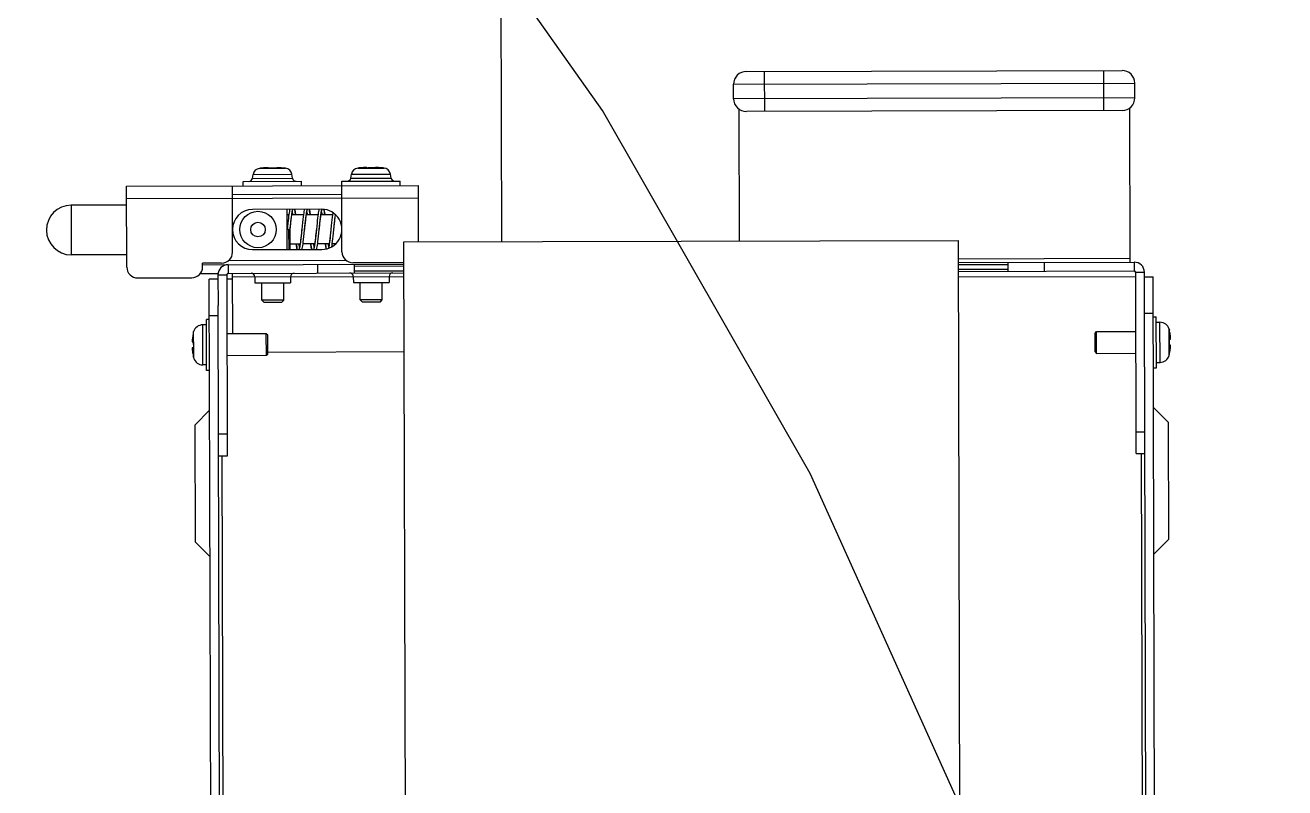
# Model space of a CAD drawing. Extents: x 100 to 738, y -85 to 470.
# Drawn here: x 642.312 to 642.4847, y 462.9237 to 463.0283 of the extents above; entities that cross this region are included whole.
import ezdxf

# ---------------------------------------------------------------- set-up
doc = ezdxf.new("R2010")
doc.units = 0
doc.linetypes.add('HIDDEN', pattern=[0.375, 0.25, -0.125])
doc.layers.get('0').update_dxf_attribs({"linetype": 'CONTINUOUS'})
doc.layers.add('A102', color=2, linetype='CONTINUOUS')
doc.layers.add('TAA', color=2, linetype='CONTINUOUS')

# ---------------------------------------------------------------- blocks, each defined once
blk = doc.blocks.new('G$C31A0D7E1')
at = {"linetype": 'HIDDEN'}
blk.add_line((0.6957007699875235, 0.9238241152889248), (0.6957007699875235, 1.322168096309144), dxfattribs=at)
for p, q in [((0.7171358195310745, 0.9386674481821369), (0.7500145999181881, 0.9386674481821369)), ((0.7187318768314648, 0.9351561221213756), (0.7187318768314648, 0.9386674481821369)), ((0.7484185426179428, 0.9351561221213756), (0.7484185426179428, 0.9386674481821369)), ((0.7160185794208447, 0.9362733622316238), (0.7160185794208447, 0.9375502080718977)), ((0.7160185794208447, 0.9375502080718977), (0.7511318400284179, 0.9375502080718977)), ((0.7511318400284179, 0.9362733622316238), (0.7511318400284179, 0.9375502080718977)), ((0.7511318400284179, 0.9362733622316238), (0.7160185794208447, 0.9362733622316238)), ((0.7164973966110053, 0.9238241152889248), (0.7164973966110053, 0.9353633212671454)), ((0.7500145999181881, 0.9351561221213756), (0.7171358195310745, 0.9351561221213756)), ((0.7506530228384023, 0.9353633212671454), (0.7506530228384023, 0.9218769253825055)), ((0.6738781977313258, 0.9294209311172245), (0.6739374901165452, 0.9297715394177629)), ((0.6738781977313258, 0.9294209311172245), (0.6773984617129888, 0.9294209311172245)), ((0.6739374901165452, 0.9297715394177629), (0.6773391693284952, 0.9297715394177629)), ((0.6744904497862825, 0.9302989053128367), (0.6745596856737457, 0.9303070090710474)), ((0.6744904497862825, 0.9302989053128367), (0.6767862096578869, 0.9302989053128367)), ((0.6745628506484039, 0.9303020117425662), (0.6745596856737457, 0.9303070090710474)), ((0.6767169737711495, 0.9303070090710474), (0.6767138087959107, 0.9303020117425662)), ((0.6767862096578869, 0.9302989053128367), (0.6767169737711495, 0.9303070090710474)), ((0.6773984617129888, 0.9294209311172245), (0.6773391693284952, 0.9297715394177629)), ((0.6824969071532018, 0.9294209311172245), (0.6825561995384212, 0.9297715394177629)), ((0.6824969071532018, 0.9294209311172245), (0.6860171711348647, 0.9294209311172245)), ((0.6825561995384212, 0.9297715394177629), (0.6859578787503712, 0.9297715394177629)), ((0.6831091592081586, 0.9302989053128367), (0.6831783950956218, 0.9303070090710474)), ((0.6831091592081586, 0.9302989053128367), (0.6854049190797629, 0.9302989053128367)), ((0.6831815600702799, 0.9303020117425662), (0.6831783950956218, 0.9303070090710474)), ((0.6853356831930256, 0.9303070090710474), (0.6853325182177868, 0.9303020117425662)), ((0.6854049190797629, 0.9302989053128367), (0.6853356831930256, 0.9303070090710474)), ((0.6860171711348647, 0.9294209311172245), (0.6859578787503712, 0.9297715394177629)), ((0.6628698713193968, 0.9216853985064666), (0.6628698713193968, 0.9287718929199954)), ((0.6628698713193968, 0.9287718929199954), (0.6884067881249178, 0.9287718929199954)), ((0.672127003661342, 0.9229622443467405), (0.672127003661342, 0.9287718929199954)), ((0.6730846380415181, 0.9287718929199954), (0.6730846380415181, 0.929154946672082)), ((0.6730846380415181, 0.929154946672082), (0.6781920214026514, 0.929154946672082)), ((0.6781920214026514, 0.9287718929199954), (0.6781920214026514, 0.929154946672082)), ((0.6817033474633942, 0.9287718929199954), (0.6817033474633942, 0.929154946672082)), ((0.6817033474633942, 0.929154946672082), (0.6868107308245273, 0.929154946672082)), ((0.6817033474633942, 0.9229622443467405), (0.6817033474633942, 0.9287718929199954)), ((0.6868107308245273, 0.9287718929199954), (0.6868107308245273, 0.929154946672082)), ((0.6884067881249178, 0.9238241152889248), (0.6884067881249178, 0.9287718929199954)), ((0.6580178571262911, 0.9271119933276343), (0.6580178571262911, 0.9227707174721174)), ((0.6628698713193968, 0.9271119933276343), (0.6580178571262911, 0.9271119933276343)), ((0.6628698713193968, 0.9276865739557603), (0.6884067881249178, 0.9276865739557603)), ((0.672127003661342, 0.9280057854158307), (0.6817033474633942, 0.9280057854158307)), ((0.6799476844330953, 0.9266970184295534), (0.673882666691786, 0.9266970184295534)), ((0.676915175562368, 0.9231856923687921), (0.676915175562368, 0.9266970184295534)), ((0.6770635098186712, 0.9262182012394468), (0.676915175562368, 0.9262182012394468)), ((0.6783402345424474, 0.9262182012394468), (0.6773199645334353, 0.9262182012394468)), ((0.6796171894182013, 0.9262182012394468), (0.678596793790418, 0.9262182012394468)), ((0.6808940358423157, 0.9262182012394468), (0.679873629701798, 0.9262182012394468)), ((0.6799561545750762, 0.926669217653008), (0.6799641503262521, 0.9266953970346589)), ((0.6809208923069086, 0.9264022823272966), (0.6809135863234655, 0.9263569683878325)), ((0.6771705447303957, 0.9249413553991633), (0.676915175562368, 0.9249413553991633)), ((0.6770428601463819, 0.9249413553991633), (0.6770428601463819, 0.9231856923687921)), ((0.6771705447303957, 0.9231856923687921), (0.6771705447303957, 0.9249413553991633)), ((0.6871299422846345, 0.9238241152889248), (0.7356500842151097, 0.9238241152889248)), ((0.6871299422846345, 0.7616648495433865), (0.6871299422846345, 0.9238239593200802)), ((0.7356500842151097, 0.7616648495433865), (0.7356500842151097, 0.9238239593200802)), ((0.6628698713193968, 0.9227707174706928), (0.6580178571262911, 0.9227707174706928)), ((0.673882666691786, 0.9231856923687921), (0.6799476844330953, 0.9231856923687921)), ((0.6780426881982285, 0.9236645095588893), (0.6771705447303957, 0.9236645095588893)), ((0.6793195340434472, 0.9236645095588893), (0.6782991815240877, 0.9236645095588893)), ((0.6805964110025683, 0.9236645095588893), (0.6795758684601128, 0.9236645095588893)), ((0.6805548532463784, 0.9233910904773928), (0.6805346319927654, 0.9232878969712761)), ((0.6808173162846854, 0.923425037214471), (0.680837718368885, 0.9235563843790103)), ((0.6811460127551056, 0.9236645095588893), (0.6808527036224703, 0.9236645095588893)), ((0.669509469688841, 0.9216853985064666), (0.669509469688841, 0.9220046099665374)), ((0.6711693692811657, 0.9220046099665374), (0.669509469688841, 0.9220046099665374)), ((0.669509469688841, 0.9218769253825055), (0.6871299422846345, 0.9218769253825055)), ((0.6820915966004426, 0.9221961368425763), (0.6717387545242934, 0.9221961368425763)), ((0.6717439499093004, 0.9218769253825055), (0.6717439499093004, 0.9211108178783411)), ((0.6795965518269484, 0.9211108178783411), (0.6795965518269484, 0.9218769253825055)), ((0.6871299422846345, 0.9220046099665374), (0.6826609818437155, 0.9220046099665374)), ((0.6827886664277293, 0.9211108178783411), (0.6827886664277293, 0.9218769253825055)), ((0.6827886664277293, 0.92171731965247), (0.6871299422846345, 0.92171731965247)), ((0.7506530228384023, 0.9221961368425763), (0.7356500842151097, 0.9221961368425763)), ((0.7356500842151097, 0.9218769253825055), (0.7510360765904438, 0.9218769253825055)), ((0.7356500842151097, 0.92171731965247), (0.7399913600720149, 0.92171731965247)), ((0.7399913600720149, 0.9211108178783411), (0.7399913600720149, 0.9218769253825055)), ((0.7431834746727958, 0.9211108178783411), (0.7431834746727958, 0.9218769253825055)), ((0.7510360765904438, 0.9218769253825055), (0.7510360765904438, 0.9211108178783411)), ((0.663827505699573, 0.9207277641262541), (0.6685518353085196, 0.9207277641262541)), ((0.6693146783358177, 0.9211108178783411), (0.6708703810723554, 0.9211108178783411)), ((0.6700840503169757, 0.8093868068541594), (0.6700840503169757, 0.9206000795422223)), ((0.6708501578210587, 0.9206000795422223), (0.6700840503169757, 0.9206000795422223)), ((0.6708501578210587, 0.9209831332943089), (0.6708501578210587, 0.9183011821923084)), ((0.6708501578210587, 0.9209831332943089), (0.6716162653252866, 0.9209831332943089)), ((0.6716162653252866, 0.9209831332943089), (0.6716162653252866, 0.9051183237288778)), ((0.672127003661342, 0.9206000795422223), (0.6716162653252866, 0.9206000795422223)), ((0.6717439499093004, 0.9211108178783411), (0.6871299422846345, 0.9211108178783411)), ((0.672127003661342, 0.915811907641196), (0.672127003661342, 0.9211108178783411)), ((0.672127003661342, 0.92079160641827), (0.6871299422846345, 0.92079160641827)), ((0.674074193567734, 0.92079160641827), (0.674074193567734, 0.9202808680821604)), ((0.6772024658764355, 0.92079160641827), (0.6772024658764355, 0.9202808680821604)), ((0.68269290298961, 0.92079160641827), (0.68269290298961, 0.9202808680821604)), ((0.6871299422846345, 0.9212704236083673), (0.6827886664277293, 0.9212704236083673)), ((0.6858211752983113, 0.92079160641827), (0.6858211752983113, 0.9202808680821604)), ((0.7399913600720149, 0.9212704236083673), (0.7356500842151097, 0.9212704236083673)), ((0.7356500842151097, 0.9211108178783411), (0.7510360765904438, 0.9211108178783411)), ((0.7511637611744577, 0.9206000795422223), (0.7356500842151097, 0.9206000795422223)), ((0.7511637611744577, 0.9051183237288778), (0.7511637611744577, 0.9209831332943089)), ((0.7519298686786856, 0.9209831332943089), (0.7511637611744577, 0.9209831332943089)), ((0.7519298686786856, 0.9183011827661866), (0.7519298686786856, 0.9209831332943089)), ((0.7519298686786856, 0.9206000795422223), (0.7526959761827686, 0.9206000795422223)), ((0.7526959761827686, 0.7280248707391764), (0.7526959761827686, 0.9206000795422223)), ((0.674074193567734, 0.9202808680821604), (0.6772024658764355, 0.9202808680821604)), ((0.6746806953419086, 0.9187486530738219), (0.6746806953419086, 0.9202808680821604)), ((0.6765959641022609, 0.9187486530738219), (0.6765959641022609, 0.9202808680821604)), ((0.68269290298961, 0.9202808680821604), (0.6858211752983113, 0.9202808680821604)), ((0.6832994047637845, 0.9187486530738219), (0.6832994047637845, 0.9202808680821604)), ((0.685214673524137, 0.9187486530738219), (0.685214673524137, 0.9202808680821604)), ((0.6708501578210587, 0.8093868068541594), (0.6708501578210587, 0.9183011821923084)), ((0.6748722222180019, 0.918557126197783), (0.6746806953426344, 0.9187486530738219)), ((0.6765959641022609, 0.9187486530738219), (0.6746806953419086, 0.9187486530738219)), ((0.6764044372263128, 0.918557126197783), (0.6748722222180019, 0.918557126197783)), ((0.6764044372263128, 0.918557126197783), (0.6765959641022609, 0.9187486530738219)), ((0.683490931639878, 0.918557126197783), (0.6832994047645105, 0.9187486530738219)), ((0.685214673524137, 0.9187486530738219), (0.6832994047637845, 0.9187486530738219)), ((0.6850231466481888, 0.918557126197783), (0.683490931639878, 0.918557126197783)), ((0.6850231466481888, 0.918557126197783), (0.685214673524137, 0.9187486530738219)), ((0.7519298686786856, 0.7280248707278268), (0.7519298686786856, 0.9183011827661866)), ((0.6708501578210587, 0.9174079649415322), (0.6700840503169757, 0.9174079649415322)), ((0.7519298686786856, 0.9174079649415322), (0.7526959761827686, 0.9174079649415322)), ((0.6695011279314987, 0.9130986102306032), (0.6695011279314987, 0.9166099362913641)), ((0.669828681148803, 0.9166099362913641), (0.6695011279314987, 0.9166099362913641)), ((0.669828681148803, 0.9126197930405059), (0.669828681148803, 0.9170887534814703)), ((0.6700840503169757, 0.9170887534814703), (0.669828681148803, 0.9170887534814703)), ((0.7526959761827686, 0.9170887534814703), (0.7529513453507962, 0.9170887534814703)), ((0.7529513453507962, 0.9126197930405059), (0.7529513453507962, 0.9170887534814703)), ((0.7529513453507962, 0.9166099362913641), (0.7532788985682456, 0.9166099362913641)), ((0.7532788985682456, 0.9130986102306032), (0.7532788985682456, 0.9166099362913641)), ((0.66858513108625, 0.9151220692595405), (0.6685974802299519, 0.9151202396245711)), ((0.6686424152526548, 0.9151153984025643), (0.6686436932184883, 0.9151152841858646)), ((0.6687057747188615, 0.9160171150088874), (0.6686779890530657, 0.9159086154351058)), ((0.6686779890530657, 0.9159086154351058), (0.6686779890530657, 0.9158765039269866)), ((0.6686779890530657, 0.9151125016195681), (0.6686779890530657, 0.9145960449031157)), ((0.6687057747188615, 0.9136914315137873), (0.6687057747188615, 0.9160171150088874)), ((0.67506374909395, 0.915811907641196), (0.6716162653252866, 0.915811907641196)), ((0.67506374909395, 0.9138966388807713), (0.67506374909395, 0.915811907641196)), ((0.6751914336779637, 0.9156842230571641), (0.67506374909395, 0.915811907641196)), ((0.6751914336779637, 0.914024346086971), (0.6751914336779637, 0.915684200435713)), ((0.7475885928216353, 0.9156842230571641), (0.7477162774057943, 0.915811907641196)), ((0.7475885928216353, 0.914024346086971), (0.7475885928216353, 0.915684200435713)), ((0.7477162774057943, 0.9138966388807713), (0.7477162774057943, 0.915811907641196)), ((0.7477162774057943, 0.915811907641196), (0.7511637611744577, 0.915811907641196)), ((0.7540742517808827, 0.9136914315137873), (0.7540742517808827, 0.9160171150088874)), ((0.7540742517808827, 0.9160171150088874), (0.7541020374466786, 0.9159086154351058)), ((0.7541020374466786, 0.9158765039269866), (0.7541020374466786, 0.9159086154351058)), ((0.7541020374466786, 0.9145960449031157), (0.7541020374466786, 0.9151125016195681)), ((0.7541357296984358, 0.9151152305540826), (0.7541376112428799, 0.9151153984025643)), ((0.754182546271244, 0.9151202396245711), (0.7541948954134944, 0.9151220692595405)), ((0.6685974802285003, 0.9145883068981036), (0.66858513108625, 0.914586477263143)), ((0.6686442968013085, 0.9145933159678847), (0.6686424152568645, 0.9145931481201197)), ((0.67506374909395, 0.9138966388807713), (0.6716162653252866, 0.9138966388807713)), ((0.6751914336779637, 0.9140243234648032), (0.67506374909395, 0.9138966388807713)), ((0.6751914336779637, 0.914215850340842), (0.6871299422846345, 0.914215850340842)), ((0.7475885928216353, 0.9140243234648032), (0.7477162774057943, 0.9138966388807713)), ((0.7477162774057943, 0.9138966388807713), (0.7511637611744577, 0.9138966388807713)), ((0.7541376112470894, 0.9145931481201197), (0.754136333281256, 0.9145932623368103)), ((0.7541948954134944, 0.914586477263143), (0.7541825462697923, 0.9145883068981036)), ((0.6686779890530657, 0.9138320425956884), (0.6686779890530657, 0.9137999310875692)), ((0.6687057747188615, 0.9136914315137873), (0.6686779890530657, 0.9137999310875692)), ((0.669828681148803, 0.9130986102306032), (0.6695011279314987, 0.9130986102306032)), ((0.7529513453507962, 0.9130986102306032), (0.7532788985682456, 0.9130986102306032)), ((0.7540742517808827, 0.9136914315137873), (0.7541020374466786, 0.9137999310875692)), ((0.7541020374466786, 0.9137999310875692), (0.7541020374466786, 0.9138320425956884)), ((0.6700840503169757, 0.9126197930405059), (0.669828681148803, 0.9126197930405059)), ((0.7526959761827686, 0.9126197930405059), (0.7529513453507962, 0.9126197930405059)), ((0.6688072044766925, 0.9078616629443141), (0.6700840503169757, 0.9091385087845882)), ((0.7539728220230519, 0.9078616629443141), (0.7526959761827686, 0.9091385087845882)), ((0.6688072044766925, 0.8975868126131141), (0.6688072044766925, 0.9078616629443141)), ((0.7539728220230519, 0.9078616629443141), (0.7539728220230519, 0.8975868126131141)), ((0.6716162653252866, 0.9070335924892937), (0.6708501578210587, 0.9070335924892937)), ((0.7511637611744577, 0.9070335924892937), (0.7519298686786856, 0.9070335924892937)), ((0.6716162653252866, 0.9051183237288778), (0.6708501578210587, 0.9051183237288778)), ((0.6711693692811657, 0.8093868068541594), (0.6711693692811657, 0.9051183237288778)), ((0.7511637611744577, 0.9051183237288778), (0.7519298686786856, 0.9051183237288778)), ((0.7516106572185784, 0.9051183237288778), (0.7516106572185784, 0.7531021884663658)), ((0.6688072044766925, 0.8975868126131141), (0.6700840503169757, 0.8963099667728307)), ((0.7539728220230519, 0.8975868126131141), (0.7526959761827686, 0.8963099667728307))]:
    blk.add_line(p, q)
for points in [[(0.6770697169345351, 0.9262642365535342), (0.6770483727453324, 0.9261059365643596), (0.6770249194429648, 0.925922889426554), (0.676999601838042, 0.9257145870171704), (0.6769724500104958, 0.925479387938838), (0.6769436605034022, 0.9252164512119254), (0.6769151757348173, 0.9249413571108471)], [(0.6771472798664186, 0.9266970184295534), (0.6771287930412414, 0.9266167844049046), (0.6771092957917872, 0.9265172165607227), (0.6770896531643186, 0.926400296322697), (0.6770697169345351, 0.9262642365535342)], [(0.6771705447303957, 0.9249413554005879), (0.677196354861033, 0.9251910432395305), (0.6772229378741943, 0.9254348641271889), (0.6772482033294397, 0.9256550133981429), (0.6772719378179126, 0.925851812187644), (0.6772941042384658, 0.926026566167739), (0.6773145410506012, 0.926179839358134), (0.6773332453943883, 0.9263121406435907), (0.6773509701427076, 0.926424828812259)], [(0.6773509701427076, 0.926424828812259), (0.6773683209865294, 0.9265204207521534), (0.6773850869903681, 0.9265998940391391), (0.6774008920833676, 0.926663504851767), (0.6774109134199389, 0.9266970184295534)], [(0.67736206611177, 0.9264859604336169), (0.6773692853960008, 0.926447483118352), (0.6773870409072269, 0.9263379015439877), (0.6774042720616036, 0.9262182012394468)], [(0.6776605916959612, 0.9262182012394468), (0.677650351539281, 0.9262932364472206), (0.6776304339450617, 0.9264259184710891), (0.6776108087060928, 0.926539125359087), (0.6775915045533399, 0.9266346215667446), (0.6775766363155085, 0.9266970184295534)], [(0.6783405160287423, 0.9262203283929686), (0.6783155883524636, 0.9260319532236099), (0.6782880818067191, 0.9258116577786328), (0.6782579376356271, 0.9255555237465777), (0.6782258421903034, 0.925266336124018), (0.6781617402714836, 0.9246496629285271)], [(0.6784244186576865, 0.9266970184295534), (0.6784076561858665, 0.9266262135553295), (0.6783857428624929, 0.9265150157778784), (0.678363416509227, 0.9263803137789254), (0.6783405160287423, 0.9262203283929686)], [(0.6784744046442727, 0.9252024663067487), (0.6785010346581622, 0.9254459646936496), (0.6785262632571446, 0.9256653146896134), (0.6785499605178913, 0.9258613249771578), (0.678572084251128, 0.9260352612524073), (0.6785924531450651, 0.9261876382374754), (0.6786111165524485, 0.9263190495252109), (0.6786288434466592, 0.9264308883048094)], [(0.6786288434466592, 0.9264308883048094), (0.678646192355361, 0.9265256382684356), (0.6786629293322544, 0.9266042296117515), (0.6786786673418672, 0.9266668985696945), (0.6786877857746036, 0.9266970184295534)], [(0.6786389183419703, 0.9264859117056371), (0.6786463798282966, 0.9264460565900062), (0.6786641132088101, 0.9263364064951225), (0.6786811107019803, 0.9262182012394468)], [(0.6789374950745293, 0.9262182012394468), (0.6789331960161845, 0.9262503715583726), (0.678910168302901, 0.9264077513914266), (0.6788875222041115, 0.9265398316527466), (0.6788653295812695, 0.9266482283077849), (0.678853235860056, 0.9266970184295534)], [(0.6796227563851553, 0.926259547988379), (0.6796016696364471, 0.9261029333527201), (0.6795785289223734, 0.9259222370973642), (0.6795535844989092, 0.9257170495271655), (0.6795269006744284, 0.9254860716259823), (0.6794986289014313, 0.9252285079834114)], [(0.6797010015046929, 0.9266970184295534), (0.6796997801675754, 0.9266925043801323), (0.6796808574619476, 0.9266090615440012), (0.6796617491113769, 0.926510359784352), (0.6796424481543082, 0.9263945280176715), (0.6796227563851553, 0.926259547988379)], [(0.6797240416466698, 0.9249394411561394), (0.6797515263421497, 0.925205057094355), (0.679778228981612, 0.9254490686236067), (0.6798035217136159, 0.9256688113461351), (0.6798272721301398, 0.9258650787450246), (0.6798494366296536, 0.9260391373385656), (0.6798698277897369, 0.9261914970805378), (0.6798885196665083, 0.9263227865224216), (0.6799062934315296, 0.9264344268631536)], [(0.6799062934315296, 0.9264344268631536), (0.6799236795219419, 0.9265288772588853), (0.6799404315152853, 0.9266070615011813), (0.6799561545750762, 0.926669217653008)], [(0.6799157675673709, 0.9264858953577576), (0.6799231730170864, 0.9264463589761797), (0.679940907646116, 0.9263367460431922), (0.6799579582950636, 0.9262182012394468)], [(0.6802143570016681, 0.9262182012394468), (0.6802097645559896, 0.9262523764134718), (0.6801906044726393, 0.9263846267847029), (0.680171845250033, 0.9264987626880092), (0.680153196704505, 0.9265968576252525), (0.6801351015366752, 0.9266785634736422)], [(0.6809135863234655, 0.9263569683878325), (0.6808909124709236, 0.9261960318935869), (0.6808660348853813, 0.9260066585237524), (0.6808386178967476, 0.9257855545381339), (0.6808087603563996, 0.9255303640724651), (0.6807772481259993, 0.9252450731159743), (0.6807455733543719, 0.9249399820691808)], [(0.681000893267491, 0.9249394979715216), (0.6810267197863347, 0.9251895138201025), (0.6810529713304635, 0.9254303012944555), (0.6810778509447536, 0.9256474387868426), (0.6811012225387795, 0.9258416812791928), (0.6811230846095607, 0.9260145878761679), (0.6811433221578977, 0.9261669439862156), (0.6811500426912528, 0.9262148457091484)], [(0.678276972671844, 0.9235088207747899), (0.6782992736612617, 0.923665155458452), (0.6783235602671589, 0.9238487131402376), (0.6783502243366061, 0.9240619451329067), (0.6783793262496735, 0.924308437292003), (0.6784105021929103, 0.9245879884313366), (0.6784744046442727, 0.9252024663067487)], [(0.6794986289014313, 0.9252285079834114), (0.6794385844682722, 0.9246496475978705), (0.6794120086400658, 0.924408193219126), (0.6793868642682312, 0.924190942901093), (0.6793632763332739, 0.923997108048168), (0.6793412794658729, 0.9238253659608437), (0.6793210902673756, 0.9236753313381216), (0.6793025246586734, 0.9235462285273738), (0.6792847918881196, 0.923436591825904)], [(0.6795600226343684, 0.9235505478485742), (0.6795816232199337, 0.9237058972548579), (0.6796053565792115, 0.9238873531824154), (0.6796311407721858, 0.9240955729926414), (0.6796589033206207, 0.9243322900874591), (0.6796890237905207, 0.9246034743603029), (0.6797240416466698, 0.9249394411561394)], [(0.6807455733543719, 0.9249399820691808), (0.6807149669971873, 0.9246453284206683), (0.68068825790118, 0.9244029135176168), (0.6806630138920752, 0.9241850825262742), (0.6806393521553186, 0.9239909459681548), (0.6806172966025831, 0.9238190700475247), (0.680597080750787, 0.9236691465096882), (0.6805784729891001, 0.9235403170638204), (0.6805606690415194, 0.9234310503816383)], [(0.680837718368885, 0.9235563843790103), (0.6808593343779272, 0.9237123533683458), (0.6808830687274825, 0.9238941606030191), (0.6809088626634109, 0.9241028465612824), (0.6809368147845121, 0.924341629655089), (0.6809666981228797, 0.9246111490748983), (0.681000893267491, 0.9249394979715216)], [(0.6781617402714836, 0.9246496629285271), (0.6781351680922943, 0.9244082400850466), (0.678110022998437, 0.9241909813994176), (0.6780864331473755, 0.9239971293062365), (0.678064435873528, 0.923825383055686), (0.6780442441795955, 0.9236753295448675), (0.6780256753467578, 0.9235462055930947), (0.6780079390798947, 0.9234365518060001)], [(0.6777019189247909, 0.9236645095588893), (0.6777211746935916, 0.9235277354923765), (0.6777428588969255, 0.9233927848234429), (0.6777643190038964, 0.9232797479566908), (0.6777853154228103, 0.9231869651074354), (0.6777856656297447, 0.9231856923687921)], [(0.6780079390798947, 0.9234365518060001), (0.6779906198967904, 0.9233440559477203), (0.6779739863571502, 0.9232678111058527), (0.67795843639153, 0.923207554372174), (0.6779516052188379, 0.9231856923687921)], [(0.6780004936767949, 0.923396788441673), (0.6779901632881578, 0.9234533346457354), (0.6779724563760099, 0.9235652561720467), (0.6779583746163325, 0.9236645095588893)], [(0.678215180827627, 0.9231856923687921), (0.6782339898123289, 0.9232669489015123), (0.6782552820176261, 0.9233766663805074), (0.678276972671844, 0.9235088207747899)], [(0.6789788236013744, 0.9236645095588893), (0.6789950169065079, 0.9235480921314035), (0.6790163224059388, 0.9234123940628787), (0.679037289676554, 0.923298758958384), (0.6790577802545715, 0.9232049240321502), (0.6790628384119743, 0.9231856923687921)], [(0.6792847918881196, 0.923436591825904), (0.6792674678041437, 0.9233440661766771), (0.6792508200085435, 0.9232677596773456), (0.6792352564686319, 0.9232074635827597), (0.679228450931381, 0.9231856923687921)], [(0.6792773430022104, 0.9233968083079716), (0.6792675527207985, 0.9234501430347798), (0.6792498036102314, 0.9235618883989221), (0.6792352122038682, 0.9236645095588893)], [(0.6794917871656346, 0.9231856923687921), (0.6794985038855071, 0.923211679460293), (0.6795187674302966, 0.92330565642925), (0.6795393279944534, 0.9234181112685281), (0.6795600226343684, 0.9235505478485742)], [(0.6802556616557426, 0.9236645095588893), (0.6802647075793243, 0.923597951061097), (0.6802848546916102, 0.9234628435742084), (0.6803048132746357, 0.9233469890250582), (0.680324571501393, 0.9232489192579934), (0.6803287985853502, 0.9232311818412139)], [(0.6805541929666175, 0.9233967595026761), (0.6805440641919095, 0.9234521044969884), (0.6805263452972885, 0.9235639301037977), (0.6805120630955536, 0.9236645095588893)], [(0.6805606690415194, 0.9234310503816383), (0.6805432768632667, 0.9233389586287419), (0.6805331732580383, 0.9232931190175204)]]:
    blk.add_lwpolyline(points)
for radius in [0.0015960573003455, 0.0006384229201382]:
    blk.add_circle((0.6743614838818015, 0.9249413553991633), radius)
blk.add_arc((0.3816461684892614, 0.7309883956511141), 0.382055660751, 358.5637245604845, 177.3470078906941, dxfattribs=at)
for centre, radius, start, end in [((0.7171358195310745, 0.9375502080718977), 0.0011172401102418, 90, 180), ((0.7500145999181881, 0.9375502080718977), 0.0011172401102418, 0, 89.99999999870187), ((0.7171358195310745, 0.9362733622316238), 0.0011172401102418, 180, 270), ((0.7500145999181881, 0.9362733622316238), 0.0011172401102418, 270.0000000012981, 0), ((0.6735634552316787, 0.9294741581321442), 0.0003192114600691, 270, 350.4013616163383), ((0.6745669751158392, 0.9296650853864907), 0.0006384229201382, 96.88438063284396, 170.4013616164988), ((0.6755310737627803, 0.9211610226750654), 0.0091921236456399, 95.70059701844642, 96.04628446883594), ((0.6755328407983733, 0.9211414173080196), 0.0092118075777243, 92.63838728774547, 95.69942081008475), ((0.6755337633315338, 0.9211235499650811), 0.0092296984472544, 92.14475832398843, 92.63900235833512), ((0.6751123932062424, 0.929931746115155), 0.0004219294361606, 77.74706214371166, 79.62922768583715), ((0.6751092775108796, 0.9299174407918946), 0.0004365701251067, 75.78716012341005, 77.74591588435962), ((0.675104997246323, 0.9299005780308299), 0.0004539676334632, 73.77505867840405, 75.78602126277387), ((0.6750992610028907, 0.9298809015576591), 0.0004744631940247, 71.71808946261552, 73.7738516427763), ((0.6750916756299802, 0.9298579793728581), 0.0004986078473476, 69.61084580769347, 71.7167132344448), ((0.6750818753074571, 0.9298316371039835), 0.0005267140993233, 67.5106483090005, 69.60988773325566), ((0.6750697488719588, 0.9298023516089696), 0.00055841095459, 65.48924817042894, 67.51042436255749), ((0.6750554235951868, 0.9297709234687498), 0.0005929499403031, 63.59479320376162, 65.48964158073196), ((0.6756382811090712, 0.9201117876289416), 0.0101952210569251, 90.89798443648333, 91.79394563381724), ((0.67563832873892, 0.9201088418434327), 0.0101981672276081, 89.10200737730077, 90.89799262269925), ((0.6756383783359694, 0.9201117876516406), 0.0101952210342256, 88.20605436488022, 89.10201556482006), ((0.6762212252371044, 0.9297709454468182), 0.0005929255362323, 114.5077277581231, 116.4052327664972), ((0.676206878063762, 0.9298024258433708), 0.00055832991815, 112.4823201350227, 114.5081384098338), ((0.6761947647528512, 0.9298316873599205), 0.000526660238419, 110.3900405066066, 112.4819812955528), ((0.6761849838128828, 0.9298579793771132), 0.0004986078430915, 108.2832867560425, 110.3891542018897), ((0.6761773800405823, 0.9298809595619236), 0.0004744023452268, 106.2146143814494, 108.2819979083031), ((0.6761716389245843, 0.9299006640810162), 0.0004538784961457, 104.2066994386833, 106.2132842459855), ((0.6761673723973332, 0.9299174817963873), 0.0004365280282087, 102.2511154108182, 104.2055672062108), ((0.6761642641821795, 0.9299317566831767), 0.0004219186709315, 100.3707560930448, 102.2499818409348), ((0.6757428961162645, 0.9211235500395659), 0.0092296983720623, 87.36099764166453, 87.85524167861767), ((0.6757438186473929, 0.921141417332134), 0.0092118075528968, 84.30057918598706, 87.36161271616714), ((0.6757455856430669, 0.9211610222948474), 0.0091921240286936, 83.95371554163027, 84.29940297631516), ((0.6767096843292011, 0.9296650853864907), 0.0006384229201382, 9.598638383501171, 83.11561936715604), ((0.6777132042126359, 0.9294741581321442), 0.0003192114600691, 189.5986383836617, 270), ((0.6821821646535547, 0.9294741581321442), 0.0003192114600691, 270, 350.4013616163383), ((0.6831856845377153, 0.9296650853864907), 0.0006384229201382, 96.88438063284396, 170.4013616164988), ((0.6841497831840757, 0.9211610226793203), 0.0091921236420931, 95.70059701844654, 96.04628446884993), ((0.6841515502202494, 0.9211414173080196), 0.0092118075777243, 92.63838728774617, 95.69942081008475), ((0.6841524727534098, 0.9211235499650811), 0.009229698446545, 92.14475832398917, 92.6390023583353), ((0.6837311026281184, 0.9299317461158626), 0.0004219294361606, 77.74706214369692, 79.62922768712629), ((0.6837279869327557, 0.9299174407918946), 0.0004365701251067, 75.78716012341005, 77.74591588435962), ((0.6837237066681991, 0.9299005780301223), 0.0004539676341725, 73.7750586797053, 75.78602126272548), ((0.6837179704247668, 0.9298809015569421), 0.0004744631940247, 71.7180894639213, 73.7738516414871), ((0.6837103850518563, 0.9298579793728581), 0.0004986078473476, 69.61084580645105, 71.7167132357479), ((0.6837005847293331, 0.9298316371039835), 0.0005267140993233, 67.51064830901167, 69.6098877331709), ((0.6836884582938348, 0.9298023516089696), 0.00055841095459, 65.48924817176481, 67.51042436243482), ((0.6836741330170627, 0.9297709234687498), 0.0005929499403031, 63.59479320375202, 65.48964158073196), ((0.6842569905309471, 0.9201117876289416), 0.0101952210569251, 90.8979844364827, 91.7939456338166), ((0.6842570381607961, 0.9201088418434327), 0.0101981672276081, 89.10200737730077, 90.89799262269925), ((0.6842570877577002, 0.9201117876516406), 0.0101952210342256, 88.20605436488022, 89.10201556482006), ((0.6848399346588352, 0.9297709454468182), 0.0005929255362323, 114.5077277581231, 116.4052327664972), ((0.6848255874856382, 0.9298024258433708), 0.00055832991815, 112.4823201350227, 114.5081384098338), ((0.6848134741747273, 0.9298316873599205), 0.000526660238419, 110.3900405066914, 112.4819812942112), ((0.6848036932354846, 0.9298579793749812), 0.0004986078445102, 108.2832867615211, 110.389154200513), ((0.6847960894624583, 0.9298809595598008), 0.0004744023473549, 106.2146143841298, 108.281997901484), ((0.6847903483457344, 0.9299006640810162), 0.0004538784961457, 104.2066994386289, 106.2132842472502), ((0.6847860818192091, 0.9299174817963873), 0.0004365280282087, 102.2511154095156, 104.2055672062534), ((0.6847829736040555, 0.9299317566831767), 0.0004219186709315, 100.37075609303, 102.2499818422236), ((0.6843616055359631, 0.9211235500026774), 0.009229698408949, 87.36099764166487, 87.85524167731487), ((0.6843625280692689, 0.9211414173314267), 0.0092118075543155, 84.3005791859878, 87.36161271616658), ((0.6843642950642173, 0.9211610222891772), 0.0091921240343685, 83.95371554163107, 84.29940297631614), ((0.6853283937510772, 0.9296650853864907), 0.0006384229201382, 9.598638383501171, 83.11561936715604), ((0.6863319136343666, 0.9294741581321442), 0.0003192114600691, 189.5986383836617, 270), ((0.6580178571262911, 0.9249413553991633), 0.0021706379284698, 90, 270), ((0.673882666691786, 0.9249413553991633), 0.00175566303038, 90.00000039603694, 269.999999603963), ((0.6799476844330953, 0.9249413553991633), 0.00175566303038, 269.9999999374673, 90.0000000625327), ((0.6814453207258424, 0.9262934183076584), 0.0015393684193982, 164.7591837689385, 166.1231706044711), ((0.6711693692811657, 0.9229622443467405), 0.0009576343802073, 270, 0), ((0.6826609818437155, 0.9229622443467405), 0.0009576343802073, 180, 270), ((0.663827505699573, 0.9216853985064666), 0.0009576343802073, 180, 270), ((0.6685518353085196, 0.9216853985064666), 0.0009576343802073, 270, 0), ((0.6717439499093004, 0.9209831332943089), 0.0008937920881935, 90, 180), ((0.7510360765904438, 0.9209831332943089), 0.0008937920881935, 0, 90), ((0.6717439499093004, 0.9209831332943089), 0.0001276845840276, 90, 180), ((0.6737549821077721, 0.92079160641827), 0.0003192114600691, 0, 90), ((0.6775216773365424, 0.92079160641827), 0.0003192114600691, 90, 180), ((0.6823736915296481, 0.92079160641827), 0.0003192114600691, 0, 90), ((0.6861403867584185, 0.92079160641827), 0.0003192114600691, 90, 180), ((0.7510360765904438, 0.9209831332943089), 0.0001276845840276, 0, 90), ((0.6695011279314987, 0.9157799864951833), 0.0008299497961796, 90, 163.3984504010484), ((0.7532788985682456, 0.9157799864951833), 0.0008299497961796, 16.60154959895158, 90), ((0.6722871848317264, 0.9150321424931156), 0.0037138862851357, 176.8953232698002, 177.6314791359737), ((0.6693197948407686, 0.9152546943928253), 0.0007465255076503, 185.3086468531358, 186.9637892279141), ((0.6722884296742161, 0.9150320742506675), 0.0037151329967048, 176.1661692526169, 176.895312145881), ((0.6693262292003415, 0.9152554840709097), 0.0007530081433606, 186.9640736701916, 188.5684506490506), ((0.672290034719752, 0.9150319658840547), 0.0037167416961977, 175.4258321672965, 176.1661568272745), ((0.6693341556749175, 0.9152566833944675), 0.0007610248355747, 188.5688244304694, 190.1883918207344), ((0.6730195778173252, 0.9148590754781871), 0.0044592105943869, 172.904859749287, 173.9588582953308), ((0.6730219074708833, 0.9148586684289528), 0.0044615726868368, 167.5339814059899, 172.9033677562293), ((0.6686750484331542, 0.9156972858668357), 0.0005822363709159, 262.3440308307272, 262.543612896187), ((0.6687014562233822, 0.9159046964994157), 0.0007913204404921, 262.596577383289, 263.8305462358645), ((0.668731044108072, 0.9161692143892228), 0.0010574866013668, 263.7769630689187, 263.9020069094321), ((0.6687670202553689, 0.9165151910165953), 0.0014053276379009, 263.9419722258436, 264.9131232060847), ((0.6688545198392789, 0.9175013556836081), 0.0023953677916631, 264.9651119606631, 265.7736565030962), ((0.6730195872370093, 0.9148590641908729), 0.0044592217263546, 166.8109197187059, 167.5325113051172), ((0.7497604395919564, 0.9148590642653577), 0.0044592213886998, 12.46748867221185, 13.18908031312392), ((0.7539255113719042, 0.9175012976523891), 0.0023953095710396, 274.2263334095935, 275.0348976464488), ((0.7497581193033573, 0.9148586684764833), 0.0044615724087682, 7.096632068130237, 12.46601875329915), ((0.75401300422695, 0.9165152118717468), 0.0014053485895224, 275.086883163415, 276.0580197997363), ((0.754048977051548, 0.9161692646664434), 0.0010575371616247, 276.0979913676919, 276.2230293237586), ((0.7540785710354005, 0.9159046900839777), 0.0007913139803615, 276.1694491150359, 277.4034279779359), ((0.7541049725762259, 0.915697327604093), 0.0005822784678139, 277.4563898379531, 277.6559575874705), ((0.749760447039505, 0.9148590752859506), 0.0044592122486116, 6.041141938381085, 7.095140093489499), ((0.7504911674939443, 0.9150320543496036), 0.0037155626723547, 2.368812008201979, 4.574253861163764), ((0.7534530292652027, 0.9152555189961898), 0.0007537733180579, 349.8024725993801, 354.679594451034), ((0.6693197948187044, 0.9144538521326888), 0.0007465254856602, 173.0362107529395, 174.6913531770077), ((0.6722888590065256, 0.9146764921730717), 0.0037155626723547, 182.3688120082089, 184.5742538611706), ((0.669326229224438, 0.9144530624482269), 0.0007530081674788, 171.4315493688424, 173.0359262969193), ((0.6693341556749175, 0.9144518631282071), 0.0007610248348653, 169.8116081811146, 171.4311755715591), ((0.6730195794595135, 0.9148494712360166), 0.0044592122471929, 186.0411419383824, 187.0951400935908), ((0.6730219071963869, 0.9148498780461914), 0.0044615724087682, 187.0966320680267, 192.4660187532932), ((0.6686750538930349, 0.914011219149839), 0.0005822782344349, 97.45638977754126, 97.65595760720294), ((0.6687014554650695, 0.9138038564358573), 0.0007913139839083, 96.16944911635159, 97.40342797663203), ((0.6687310493878098, 0.9135392824152038), 0.0010575365991031, 96.09799133886744, 96.223029360447), ((0.6687670222727942, 0.9131933346495127), 0.0014053485909412, 95.08688316472465, 96.05801979973783), ((0.6688545151305982, 0.9122072488426237), 0.0023953095987046, 94.22633341481756, 95.03489764121534), ((0.6730195869077878, 0.9148494822573262), 0.0044592213886998, 192.4674886722118, 193.1890803131239), ((0.7539255066603201, 0.9122071908390672), 0.0023953677916631, 84.96511196066307, 85.77365650309626), ((0.7497604392670897, 0.9148494823310944), 0.0044592217220984, 346.8109197185084, 347.5325113055959), ((0.7497581190288609, 0.914849878093722), 0.0044615726868368, 347.5339814059899, 352.9033677561317), ((0.7540130062449562, 0.9131933555074947), 0.0014053276364822, 83.94197222584509, 84.91312320739281), ((0.7540489824540908, 0.9135393327130013), 0.0010574860182739, 83.77696304140618, 83.90200695397841), ((0.7540785702778136, 0.9138038500324769), 0.0007913204312704, 82.59657737411389, 83.8305462384854), ((0.7541049780056231, 0.9140112601968812), 0.0005822368334179, 82.34403090959586, 82.54361281603953), ((0.74976044867879, 0.9148494710444881), 0.0044592105972244, 352.9048597496849, 353.9588582950236), ((0.7534530292652027, 0.9144530275264944), 0.0007537733180579, 5.320405548965989, 10.19752740061986), ((0.7504899917785406, 0.9146765806386287), 0.0037167416976164, 355.425832167501, 356.1661568271962), ((0.7504915968255284, 0.9146764722720073), 0.0037151329967048, 356.1661692526169, 356.8953121458811), ((0.750492841667292, 0.9146764040295686), 0.0037138862858451, 356.8953232698998, 357.6314791357679), ((0.6695011279314987, 0.9139285600267839), 0.0008299497961796, 196.6015495989515, 270), ((0.7532788985682456, 0.9139285600267839), 0.0008299497961796, 270, 343.3984504010484)]:
    blk.add_arc(centre, radius, start, end)
for points, knots in [([(0.6771705447303957, 0.9249413553991633), (0.67718210714206, 0.9250562987840282), (0.6772267999789251, 0.9254838662862211), (0.6772769590958266, 0.925910917981708), (0.6773198483263644, 0.9262223579819966)], [0, 0, 0, 0, 0.2687199705999999, 1, 1, 1, 1]), ([(0.6773198483263644, 0.9262223579819966), (0.6773232025910635, 0.9262467149648472), (0.6773358429052247, 0.9263369737076455), (0.6773497407117919, 0.9264270781159495), (0.677361576567049, 0.9264925727479237)], [0, 0, 0, 0, 0.2697632692, 1, 1, 1, 1]), ([(0.677361576567049, 0.9264925727479237), (0.6773650967586732, 0.9265120520009046), (0.6773781108410272, 0.9265809710185063), (0.6773931520013057, 0.9266495691973801), (0.677406416855531, 0.9266981401606098)], [0, 0, 0, 0, 0.2821999339999999, 1, 1, 1, 1]), ([(0.6775725865102322, 0.926699998681375), (0.6775810557818374, 0.9266691639155318), (0.6776184714672558, 0.9265116013786096), (0.677641923362158, 0.926351172895929), (0.6776596433684099, 0.9262225084490548)], [0, 0, 0, 0, 0.1975632431, 1, 1, 1, 1]), ([(0.6784473598973354, 0.9249410539230943), (0.6784590104673545, 0.9250555617822326), (0.6785032459856124, 0.9254819491894448), (0.6785534496345159, 0.9259077681739755), (0.6785961537124913, 0.9262184301395971)], [0, 0, 0, 0, 0.2684949067, 1, 1, 1, 1]), ([(0.6785961537124913, 0.9262184301395971), (0.6785995519475707, 0.9262431514874416), (0.6786123438681013, 0.9263346751162861), (0.6786264022280826, 0.9264260444886769), (0.678638396967566, 0.9264924319664448)], [0, 0, 0, 0, 0.2700156687, 1, 1, 1, 1]), ([(0.678638396967566, 0.9264924319664448), (0.6786420128375279, 0.926512444780679), (0.6786553437585886, 0.9265829590171147), (0.6786707899442344, 0.9266531448140495), (0.6786845205329738, 0.9267027134868804)], [0, 0, 0, 0, 0.2833531819, 1, 1, 1, 1]), ([(0.6788485204343139, 0.9267033017276308), (0.6788571412754177, 0.9266722373629123), (0.6788952736897511, 0.9265126365835021), (0.6789189469364871, 0.9263500616988453), (0.678936899015176, 0.9262195307792918)], [0, 0, 0, 0, 0.196577921, 1, 1, 1, 1]), ([(0.6797242175038046, 0.9249411695691517), (0.6797359081035617, 0.9250560708606649), (0.6797802753568823, 0.9254836180716505), (0.6798306135627477, 0.9259105981921194), (0.6798734927841089, 0.9262220153035279)], [0, 0, 0, 0, 0.2686857027, 1, 1, 1, 1]), ([(0.6798734927841089, 0.9262220153035279), (0.679876828829706, 0.9262462438626466), (0.6798894049944427, 0.9263360676422301), (0.6799032189775503, 0.9264257394019669), (0.6799149724335068, 0.9264909338843651)], [0, 0, 0, 0, 0.2696410291, 1, 1, 1, 1]), ([(0.6799149724335068, 0.9264909338843651), (0.6799178195855681, 0.9265067265670428), (0.6799285483287723, 0.9265642015615341), (0.6799406837561698, 0.9266214345299083), (0.6799508810046011, 0.9266626134438403)], [0, 0, 0, 0, 0.2744532148999999, 1, 1, 1, 1]), ([(0.6801305715295727, 0.9266839905451526), (0.6801385625253266, 0.9266534944669286), (0.680173663814021, 0.9265008400381557), (0.6801963751830109, 0.9263456936794586), (0.6802134301058868, 0.926221818133699)], [0, 0, 0, 0, 0.2013521586, 1, 1, 1, 1]), ([(0.6810010053113902, 0.924940599196435), (0.681012662663547, 0.9250551736693331), (0.6810569186127007, 0.9254818010256759), (0.6811071487230024, 0.9259078595649214), (0.6811498815370239, 0.9262186930605938)], [0, 0, 0, 0, 0.2685002791, 1, 1, 1, 1]), ([(0.6781918908168155, 0.9249400719350093), (0.6781802207224211, 0.9248253723156163), (0.6781359149314794, 0.9243985593938504), (0.6780856571379728, 0.9239723123070362), (0.6780428650896241, 0.923661422318734)], [0, 0, 0, 0, 0.2686746462, 1, 1, 1, 1]), ([(0.6794687367018079, 0.9249400723705601), (0.6794570739153185, 0.9248254445815473), (0.679412792104275, 0.9243988451994811), (0.6793625589650771, 0.9239728118821904), (0.679319798903184, 0.9236620615524505)], [0, 0, 0, 0, 0.2686409355999999, 1, 1, 1, 1]), ([(0.6807455733543719, 0.9249399820691808), (0.6807338909356538, 0.9248251613430969), (0.6806895443581129, 0.92439799679784), (0.6806392458437642, 0.923971397564744), (0.680596399571991, 0.9236602805560881)], [0, 0, 0, 0, 0.2687366172, 1, 1, 1, 1]), ([(0.6777903367439818, 0.9231814145323081), (0.6777818012820108, 0.9232123653804578), (0.6777440743967479, 0.9233708762102201), (0.6777205245876178, 0.9235322984222946), (0.6777027002005768, 0.9236618189942969)], [0, 0, 0, 0, 0.1971550871, 1, 1, 1, 1]), ([(0.6780012768032182, 0.9233917293394004), (0.6779976394305033, 0.9233715548353448), (0.6779842332855166, 0.9233005121599408), (0.6779686919754616, 0.9232297992874304), (0.6779548575346034, 0.9231798749314541)], [0, 0, 0, 0, 0.2835162058, 1, 1, 1, 1]), ([(0.6780428650896241, 0.923661422318734), (0.6780395199172747, 0.9236371191903947), (0.6780269121684644, 0.9235470366686456), (0.678013063969398, 0.9234571062688895), (0.6780012768032182, 0.9233917293394004)], [0, 0, 0, 0, 0.2696941812, 1, 1, 1, 1]), ([(0.6790675941378863, 0.9231799256491882), (0.6790590169890375, 0.9232108829532212), (0.6790210861021184, 0.9233697412865051), (0.6789974771033701, 0.92353154693751), (0.6789795996428573, 0.9236614295336198)], [0, 0, 0, 0, 0.1967984002, 1, 1, 1, 1]), ([(0.6792777972720347, 0.9233899270551852), (0.6792742159173503, 0.9233701154676037), (0.6792609999308933, 0.9233002106973442), (0.6792457004221486, 0.9232306318200095), (0.6792321383990418, 0.9231814486829721)], [0, 0, 0, 0, 0.2829555856, 1, 1, 1, 1]), ([(0.679319798903184, 0.9236620615524505), (0.6793164218175393, 0.9236375192460663), (0.6793037025389845, 0.9235466189655546), (0.6792897184347159, 0.923455873373491), (0.6792777972720347, 0.9233899270551852)], [0, 0, 0, 0, 0.2698977043, 1, 1, 1, 1]), ([(0.6803323281576105, 0.9232266377866364), (0.6803251218390178, 0.9232562105208849), (0.6802937811569856, 0.9233996895042317), (0.6802724626409657, 0.9235451178176266), (0.6802565859247194, 0.9236604094487121)], [0, 0, 0, 0, 0.2073188688, 1, 1, 1, 1]), ([(0.680596399571991, 0.9236602805560881), (0.6805930590602745, 0.9236360243028865), (0.680580466947745, 0.9235461090110582), (0.6805666296182148, 0.9234563466846456), (0.6805548532463784, 0.9233910904773928)], [0, 0, 0, 0, 0.2696741369, 1, 1, 1, 1])]:
    blk.add_open_spline(points, degree=3, knots=knots)
blk = doc.blocks.new('AUTO-ATENDE')
at = {"layer": 'TAA', "xscale": 1.56637233478988, "yscale": 1.56637233478988, "zscale": 1.56637233478988, "rotation": 268.420277777788}
blk.add_blockref('G$C31A0D7E1', (98.2979849596181, 74.22520297345845, 5.0701736e-09), dxfattribs=at)
blk = doc.blocks.new('BASE ARQ')
at = {"layer": 'A102', "linetype": 'Continuous', "ltscale": 0.02, "rotation": 91.73371018686326}
blk.add_blockref('AUTO-ATENDE', (828.1883745835607, 387.4554834782537, 2.5350868e-09), dxfattribs=at)

msp = doc.modelspace()

# ---------------------------------------------------------------- block references
msp.add_blockref('BASE ARQ', (-109.7316768029128, -21.91422645717643))

doc.saveas('drawing.dxf')
